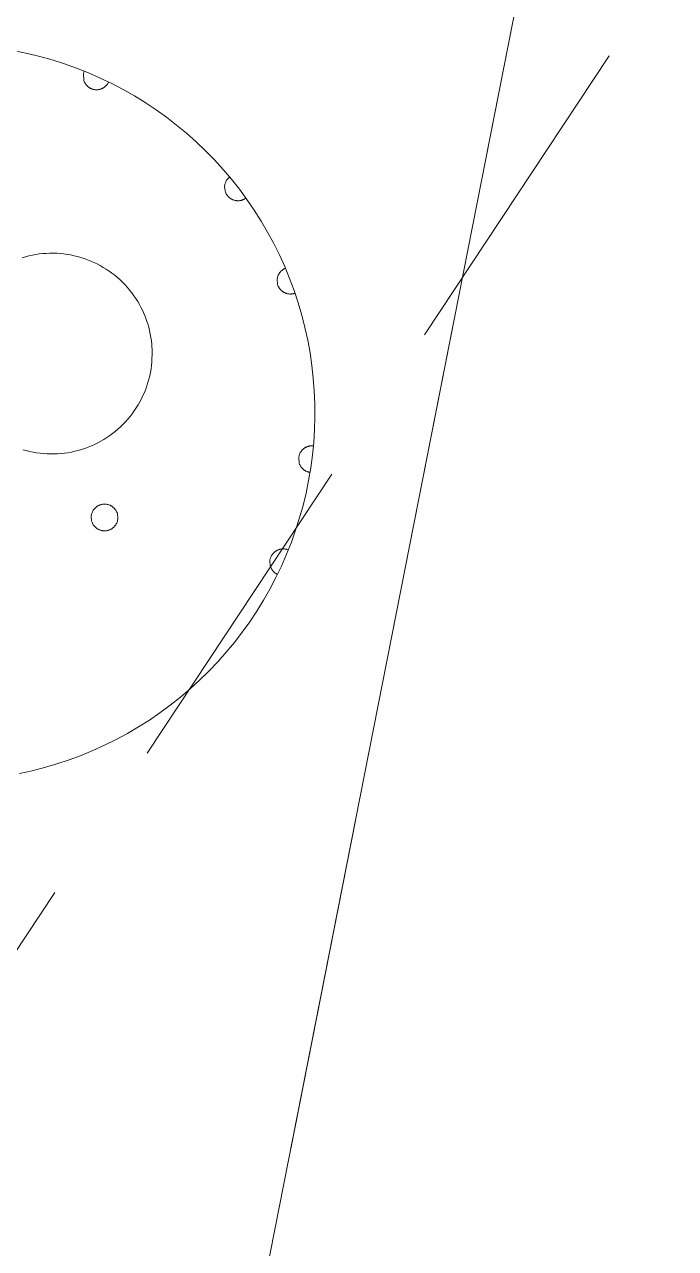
# Model space of a CAD drawing. Header units: metres. Extents: x 268878 to 269469, y 6087458 to 6088814.
# Drawn here: x 269156.323 to 269156.81, y 6087917.713 to 6087918.628 of the extents above; entities that cross this region are included whole.
import ezdxf

# ---------------------------------------------------------------- set-up
doc = ezdxf.new("R2010")
doc.units = ezdxf.units.M
doc.linetypes.add('DASHED2', pattern=[0.375, 0.25, -0.125])
doc.layers.add('Cadastre Developer_SP_NEW', color=2, linetype='Continuous', lineweight=5)

msp = doc.modelspace()

# ---------------------------------------------------------------- linework, layer by layer
at = {"layer": 'Cadastre Developer_SP_NEW', "color": 251, "linetype": 'DASHED2', "lineweight": 0}
for p, q in [((269158.67498, 6087928.7023), (269152.37538, 6087896.767)), ((269156.75996, 6087918.60412), (269154.31987, 6087914.92287))]:
    msp.add_line(p, q, dxfattribs=at)
at = {"layer": 'Cadastre Developer_SP_NEW', "color": 251, "linetype": 'Continuous', "lineweight": 0}
for points in [[(269159.0933, 6087930.82289, 0), (269152.37538, 6087896.767, 0)], [(269156.31929, 6087918.06793, 0), (269156.32867, 6087918.06999, 0), (269156.33797, 6087918.07237, 0), (269156.34718, 6087918.07508, 0), (269156.35628, 6087918.07811, 0), (269156.36528, 6087918.08145, 0), (269156.37416, 6087918.0851, 0), (269156.3829, 6087918.08906, 0), (269156.3915, 6087918.09333, 0), (269156.39995, 6087918.09789, 0), (269156.40823, 6087918.10274, 0), (269156.41633, 6087918.10788, 0), (269156.42426, 6087918.1133, 0), (269156.43199, 6087918.119, 0), (269156.43951, 6087918.12496, 0), (269156.44682, 6087918.13117, 0), (269156.45391, 6087918.13764, 0), (269156.46077, 6087918.14436, 0), (269156.4674, 6087918.15131, 0), (269156.47377, 6087918.15848, 0), (269156.47989, 6087918.16588, 0), (269156.48575, 6087918.17348, 0), (269156.49135, 6087918.18128, 0), (269156.49666, 6087918.18927, 0), (269156.50169, 6087918.19745, 0), (269156.50644, 6087918.20579, 0), (269156.51089, 6087918.2143, 0), (269156.51504, 6087918.22295, 0), (269156.51889, 6087918.23174, 0), (269156.52242, 6087918.24067, 0), (269156.52565, 6087918.24971, 0), (269156.52855, 6087918.25886, 0), (269156.53114, 6087918.2681, 0), (269156.5334, 6087918.27743, 0), (269156.53533, 6087918.28683, 0), (269156.53694, 6087918.2963, 0), (269156.53821, 6087918.30581, 0), (269156.53915, 6087918.31536, 0), (269156.53976, 6087918.32494, 0), (269156.54003, 6087918.33454, 0), (269156.53997, 6087918.34414, 0), (269156.53957, 6087918.35373, 0), (269156.53884, 6087918.3633, 0), (269156.53777, 6087918.37284, 0), (269156.53637, 6087918.38233, 0), (269156.53464, 6087918.39178, 0), (269156.53259, 6087918.40115, 0), (269156.5302, 6087918.41045, 0), (269156.5275, 6087918.41966, 0), (269156.52447, 6087918.42877, 0), (269156.52113, 6087918.43777, 0), (269156.51747, 6087918.44664, 0), (269156.51351, 6087918.45539, 0), (269156.50925, 6087918.46399, 0), (269156.50469, 6087918.47243, 0), (269156.49983, 6087918.48071, 0), (269156.49469, 6087918.48882, 0), (269156.48927, 6087918.49674, 0), (269156.48358, 6087918.50447, 0), (269156.47762, 6087918.51199, 0), (269156.4714, 6087918.51931, 0), (269156.46493, 6087918.5264, 0), (269156.45822, 6087918.53326, 0), (269156.45127, 6087918.53988, 0), (269156.44409, 6087918.54626, 0), (269156.4367, 6087918.55238, 0), (269156.4291, 6087918.55824, 0), (269156.4213, 6087918.56383, 0), (269156.4133, 6087918.56914, 0), (269156.40513, 6087918.57418, 0), (269156.39679, 6087918.57892, 0), (269156.38828, 6087918.58337, 0), (269156.37963, 6087918.58752, 0), (269156.37083, 6087918.59137, 0), (269156.36191, 6087918.59491, 0), (269156.35287, 6087918.59813, 0), (269156.34372, 6087918.60104, 0), (269156.33447, 6087918.60362, 0), (269156.32515, 6087918.60588, 0), (269156.31574, 6087918.60782, 0)], [(269156.36761, 6087918.59269, 0), (269156.36755, 6087918.59253, 0), (269156.36743, 6087918.59221, 0), (269156.36731, 6087918.59188, 0), (269156.36721, 6087918.59154, 0), (269156.36712, 6087918.5912, 0), (269156.36704, 6087918.59086, 0), (269156.36698, 6087918.59052, 0), (269156.36692, 6087918.59018, 0), (269156.36688, 6087918.58983, 0), (269156.36685, 6087918.58948, 0), (269156.36683, 6087918.58913, 0), (269156.36682, 6087918.58879, 0), (269156.36683, 6087918.58844, 0), (269156.36685, 6087918.58809, 0), (269156.36688, 6087918.58774, 0), (269156.36692, 6087918.58739, 0), (269156.36698, 6087918.58705, 0), (269156.36704, 6087918.58671, 0), (269156.36712, 6087918.58637, 0), (269156.36721, 6087918.58603, 0), (269156.36731, 6087918.5857, 0), (269156.36743, 6087918.58537, 0), (269156.36755, 6087918.58504, 0), (269156.36769, 6087918.58472, 0), (269156.36784, 6087918.5844, 0), (269156.368, 6087918.58409, 0), (269156.36817, 6087918.58379, 0), (269156.36835, 6087918.58349, 0), (269156.36854, 6087918.58319, 0), (269156.36874, 6087918.58291, 0), (269156.36895, 6087918.58263, 0), (269156.36917, 6087918.58236, 0), (269156.36939, 6087918.58209, 0), (269156.36963, 6087918.58184, 0), (269156.36988, 6087918.58159, 0), (269156.37013, 6087918.58136, 0), (269156.3704, 6087918.58113, 0), (269156.37067, 6087918.58091, 0), (269156.37095, 6087918.5807, 0), (269156.37123, 6087918.5805, 0), (269156.37153, 6087918.58031, 0), (269156.37183, 6087918.58013, 0), (269156.37213, 6087918.57996, 0), (269156.37244, 6087918.5798, 0), (269156.37276, 6087918.57965, 0), (269156.37308, 6087918.57952, 0), (269156.37341, 6087918.57939, 0), (269156.37374, 6087918.57928, 0), (269156.37407, 6087918.57918, 0), (269156.37441, 6087918.57908, 0), (269156.37475, 6087918.57901, 0), (269156.37509, 6087918.57894, 0), (269156.37544, 6087918.57889, 0), (269156.37578, 6087918.57884, 0), (269156.37613, 6087918.57881, 0), (269156.37648, 6087918.57879, 0), (269156.37683, 6087918.57879, 0), (269156.37718, 6087918.57879, 0), (269156.37752, 6087918.57881, 0), (269156.37787, 6087918.57884, 0), (269156.37822, 6087918.57889, 0), (269156.37856, 6087918.57894, 0), (269156.37891, 6087918.57901, 0), (269156.37925, 6087918.57909, 0), (269156.37958, 6087918.57918, 0), (269156.37992, 6087918.57928, 0), (269156.38025, 6087918.57939, 0), (269156.38057, 6087918.57952, 0), (269156.38089, 6087918.57965, 0), (269156.38121, 6087918.5798, 0), (269156.38152, 6087918.57996, 0), (269156.38183, 6087918.58013, 0), (269156.38213, 6087918.58031, 0), (269156.38242, 6087918.5805, 0), (269156.3827, 6087918.5807, 0), (269156.38298, 6087918.58091, 0), (269156.38325, 6087918.58113, 0), (269156.38352, 6087918.58136, 0), (269156.38377, 6087918.5816, 0), (269156.38402, 6087918.58184, 0), (269156.38426, 6087918.5821, 0), (269156.38449, 6087918.58236, 0), (269156.38471, 6087918.58263, 0), (269156.38492, 6087918.58291, 0), (269156.38512, 6087918.5832, 0), (269156.38531, 6087918.58349, 0), (269156.38549, 6087918.58379, 0), (269156.38565, 6087918.5841, 0), (269156.38581, 6087918.58441, 0), (269156.38589, 6087918.58456, 0)], [(269156.47624, 6087918.51366, 0), (269156.47611, 6087918.51356, 0), (269156.47584, 6087918.51333, 0), (269156.47559, 6087918.51309, 0), (269156.47534, 6087918.51285, 0), (269156.4751, 6087918.51259, 0), (269156.47487, 6087918.51233, 0), (269156.47465, 6087918.51206, 0), (269156.47444, 6087918.51178, 0), (269156.47424, 6087918.5115, 0), (269156.47405, 6087918.51121, 0), (269156.47386, 6087918.51091, 0), (269156.47369, 6087918.5106, 0), (269156.47353, 6087918.51029, 0), (269156.47339, 6087918.50998, 0), (269156.47325, 6087918.50966, 0), (269156.47312, 6087918.50933, 0), (269156.47301, 6087918.509, 0), (269156.4729, 6087918.50867, 0), (269156.47281, 6087918.50833, 0), (269156.47273, 6087918.50799, 0), (269156.47266, 6087918.50765, 0), (269156.47261, 6087918.5073, 0), (269156.47256, 6087918.50696, 0), (269156.47253, 6087918.50661, 0), (269156.47251, 6087918.50626, 0), (269156.4725, 6087918.50591, 0), (269156.47251, 6087918.50556, 0), (269156.47252, 6087918.50522, 0), (269156.47255, 6087918.50487, 0), (269156.47259, 6087918.50452, 0), (269156.47265, 6087918.50418, 0), (269156.47271, 6087918.50383, 0), (269156.47279, 6087918.50349, 0), (269156.47288, 6087918.50315, 0), (269156.47298, 6087918.50282, 0), (269156.47309, 6087918.50249, 0), (269156.47321, 6087918.50216, 0), (269156.47335, 6087918.50184, 0), (269156.4735, 6087918.50152, 0), (269156.47365, 6087918.50121, 0), (269156.47382, 6087918.50091, 0), (269156.474, 6087918.50061, 0), (269156.47419, 6087918.50031, 0), (269156.47439, 6087918.50003, 0), (269156.4746, 6087918.49975, 0), (269156.47481, 6087918.49947, 0), (269156.47504, 6087918.49921, 0), (269156.47528, 6087918.49895, 0), (269156.47552, 6087918.49871, 0), (269156.47578, 6087918.49847, 0), (269156.47604, 6087918.49824, 0), (269156.47631, 6087918.49802, 0), (269156.47659, 6087918.4978, 0), (269156.47687, 6087918.4976, 0), (269156.47717, 6087918.49741, 0), (269156.47746, 6087918.49723, 0), (269156.47777, 6087918.49706, 0), (269156.47808, 6087918.4969, 0), (269156.47839, 6087918.49675, 0), (269156.47872, 6087918.49661, 0), (269156.47904, 6087918.49649, 0), (269156.47937, 6087918.49637, 0), (269156.4797, 6087918.49627, 0), (269156.48004, 6087918.49618, 0), (269156.48038, 6087918.4961, 0), (269156.48072, 6087918.49603, 0), (269156.48107, 6087918.49597, 0), (269156.48141, 6087918.49593, 0), (269156.48176, 6087918.4959, 0), (269156.48211, 6087918.49588, 0), (269156.48246, 6087918.49587, 0), (269156.48281, 6087918.49587, 0), (269156.48316, 6087918.49589, 0), (269156.4835, 6087918.49592, 0), (269156.48385, 6087918.49596, 0), (269156.4842, 6087918.49601, 0), (269156.48454, 6087918.49608, 0), (269156.48488, 6087918.49615, 0), (269156.48522, 6087918.49624, 0), (269156.48555, 6087918.49634, 0), (269156.48588, 6087918.49646, 0), (269156.48621, 6087918.49658, 0), (269156.48653, 6087918.49671, 0), (269156.48685, 6087918.49686, 0), (269156.48716, 6087918.49702, 0), (269156.48746, 6087918.49719, 0), (269156.48776, 6087918.49736, 0), (269156.48806, 6087918.49755, 0), (269156.48834, 6087918.49775, 0), (269156.48848, 6087918.49785, 0)], [(269156.3218, 6087918.30988, 0), (269156.32432, 6087918.30917, 0), (269156.32687, 6087918.30855, 0), (269156.32943, 6087918.30801, 0), (269156.33201, 6087918.30757, 0), (269156.3346, 6087918.30721, 0), (269156.33721, 6087918.30695, 0), (269156.33982, 6087918.30677, 0), (269156.34243, 6087918.30669, 0), (269156.34505, 6087918.3067, 0), (269156.34767, 6087918.3068, 0), (269156.35028, 6087918.30699, 0), (269156.35288, 6087918.30728, 0), (269156.35547, 6087918.30765, 0), (269156.35805, 6087918.30812, 0), (269156.36061, 6087918.30867, 0), (269156.36315, 6087918.30931, 0), (269156.36566, 6087918.31004, 0), (269156.36815, 6087918.31086, 0), (269156.3706, 6087918.31176, 0), (269156.37303, 6087918.31275, 0), (269156.37541, 6087918.31383, 0), (269156.37776, 6087918.31498, 0), (269156.38007, 6087918.31622, 0), (269156.38233, 6087918.31754, 0), (269156.38455, 6087918.31893, 0), (269156.38671, 6087918.32041, 0), (269156.38882, 6087918.32195, 0), (269156.39088, 6087918.32357, 0), (269156.39288, 6087918.32526, 0), (269156.39482, 6087918.32702, 0), (269156.3967, 6087918.32885, 0), (269156.39851, 6087918.33074, 0), (269156.40025, 6087918.33269, 0), (269156.40193, 6087918.3347, 0), (269156.40353, 6087918.33677, 0), (269156.40506, 6087918.33889, 0), (269156.40652, 6087918.34107, 0), (269156.4079, 6087918.34329, 0), (269156.4092, 6087918.34556, 0), (269156.41042, 6087918.34788, 0), (269156.41156, 6087918.35024, 0), (269156.41261, 6087918.35263, 0), (269156.41359, 6087918.35506, 0), (269156.41447, 6087918.35753, 0), (269156.41527, 6087918.36002, 0), (269156.41599, 6087918.36254, 0), (269156.41661, 6087918.36508, 0), (269156.41714, 6087918.36764, 0), (269156.41759, 6087918.37022, 0), (269156.41794, 6087918.37282, 0), (269156.41821, 6087918.37542, 0), (269156.41838, 6087918.37803, 0), (269156.41846, 6087918.38065, 0), (269156.41845, 6087918.38327, 0), (269156.41835, 6087918.38588, 0), (269156.41816, 6087918.38849, 0), (269156.41788, 6087918.3911, 0), (269156.4175, 6087918.39369, 0), (269156.41704, 6087918.39626, 0), (269156.41649, 6087918.39882, 0), (269156.41584, 6087918.40136, 0), (269156.41511, 6087918.40387, 0), (269156.4143, 6087918.40636, 0), (269156.41339, 6087918.40882, 0), (269156.4124, 6087918.41124, 0), (269156.41133, 6087918.41363, 0), (269156.41017, 6087918.41598, 0), (269156.40893, 6087918.41828, 0), (269156.40762, 6087918.42055, 0), (269156.40622, 6087918.42276, 0), (269156.40475, 6087918.42493, 0), (269156.4032, 6087918.42704, 0), (269156.40158, 6087918.4291, 0), (269156.39989, 6087918.4311, 0), (269156.39814, 6087918.43303, 0), (269156.39631, 6087918.43491, 0), (269156.39442, 6087918.43672, 0), (269156.39247, 6087918.43847, 0), (269156.39046, 6087918.44014, 0), (269156.38839, 6087918.44175, 0), (269156.38626, 6087918.44328, 0), (269156.38409, 6087918.44473, 0), (269156.38186, 6087918.44611, 0), (269156.37959, 6087918.44741, 0), (269156.37728, 6087918.44863, 0), (269156.37492, 6087918.44977, 0), (269156.37252, 6087918.45083, 0), (269156.37009, 6087918.4518, 0), (269156.36763, 6087918.45269, 0), (269156.36514, 6087918.45349, 0), (269156.36262, 6087918.4542, 0), (269156.36008, 6087918.45482, 0), (269156.35751, 6087918.45536, 0), (269156.35493, 6087918.4558, 0), (269156.35234, 6087918.45616, 0), (269156.34973, 6087918.45642, 0), (269156.34712, 6087918.4566, 0), (269156.34451, 6087918.45668, 0), (269156.34189, 6087918.45667, 0), (269156.33927, 6087918.45657, 0), (269156.33666, 6087918.45638, 0), (269156.33406, 6087918.45609, 0), (269156.33147, 6087918.45572, 0), (269156.32889, 6087918.45525, 0), (269156.32633, 6087918.4547, 0), (269156.3238, 6087918.45406, 0), (269156.32128, 6087918.45333, 0)], [(269156.518, 6087918.44543, 0), (269156.51784, 6087918.44536, 0), (269156.51752, 6087918.44522, 0), (269156.51721, 6087918.44507, 0), (269156.5169, 6087918.4449, 0), (269156.5166, 6087918.44473, 0), (269156.5163, 6087918.44454, 0), (269156.51601, 6087918.44435, 0), (269156.51573, 6087918.44414, 0), (269156.51546, 6087918.44393, 0), (269156.51519, 6087918.4437, 0), (269156.51493, 6087918.44347, 0), (269156.51468, 6087918.44323, 0), (269156.51444, 6087918.44298, 0), (269156.5142, 6087918.44272, 0), (269156.51398, 6087918.44245, 0), (269156.51376, 6087918.44217, 0), (269156.51356, 6087918.44189, 0), (269156.51336, 6087918.4416, 0), (269156.51318, 6087918.44131, 0), (269156.513, 6087918.441, 0), (269156.51284, 6087918.4407, 0), (269156.51269, 6087918.44038, 0), (269156.51255, 6087918.44006, 0), (269156.51241, 6087918.43974, 0), (269156.5123, 6087918.43941, 0), (269156.51219, 6087918.43908, 0), (269156.51209, 6087918.43874, 0), (269156.51201, 6087918.4384, 0), (269156.51193, 6087918.43806, 0), (269156.51187, 6087918.43772, 0), (269156.51183, 6087918.43737, 0), (269156.51179, 6087918.43703, 0), (269156.51177, 6087918.43668, 0), (269156.51175, 6087918.43633, 0), (269156.51175, 6087918.43598, 0), (269156.51177, 6087918.43563, 0), (269156.51179, 6087918.43528, 0), (269156.51183, 6087918.43494, 0), (269156.51188, 6087918.43459, 0), (269156.51194, 6087918.43425, 0), (269156.51201, 6087918.43391, 0), (269156.51209, 6087918.43357, 0), (269156.51219, 6087918.43323, 0), (269156.5123, 6087918.4329, 0), (269156.51242, 6087918.43257, 0), (269156.51255, 6087918.43225, 0), (269156.51269, 6087918.43193, 0), (269156.51284, 6087918.43162, 0), (269156.51301, 6087918.43131, 0), (269156.51318, 6087918.43101, 0), (269156.51337, 6087918.43071, 0), (269156.51356, 6087918.43042, 0), (269156.51377, 6087918.43014, 0), (269156.51398, 6087918.42986, 0), (269156.51421, 6087918.4296, 0), (269156.51444, 6087918.42934, 0), (269156.51468, 6087918.42908, 0), (269156.51493, 6087918.42884, 0), (269156.51519, 6087918.42861, 0), (269156.51546, 6087918.42838, 0), (269156.51574, 6087918.42817, 0), (269156.51602, 6087918.42796, 0), (269156.51631, 6087918.42777, 0), (269156.5166, 6087918.42758, 0), (269156.51691, 6087918.42741, 0), (269156.51721, 6087918.42725, 0), (269156.51753, 6087918.42709, 0), (269156.51785, 6087918.42695, 0), (269156.51817, 6087918.42682, 0), (269156.5185, 6087918.4267, 0), (269156.51883, 6087918.42659, 0), (269156.51917, 6087918.4265, 0), (269156.51951, 6087918.42641, 0), (269156.51985, 6087918.42634, 0), (269156.52019, 6087918.42628, 0), (269156.52054, 6087918.42623, 0), (269156.52088, 6087918.4262, 0), (269156.52123, 6087918.42617, 0), (269156.52158, 6087918.42616, 0), (269156.52193, 6087918.42616, 0), (269156.52228, 6087918.42617, 0), (269156.52263, 6087918.4262, 0), (269156.52297, 6087918.42623, 0), (269156.52332, 6087918.42628, 0), (269156.52366, 6087918.42634, 0), (269156.524, 6087918.42641, 0), (269156.52434, 6087918.4265, 0), (269156.52468, 6087918.4266, 0), (269156.52501, 6087918.4267, 0), (269156.52517, 6087918.42676, 0)], [(269156.53893, 6087918.31274, 0), (269156.53876, 6087918.31276, 0), (269156.53841, 6087918.31278, 0), (269156.53806, 6087918.3128, 0), (269156.53771, 6087918.3128, 0), (269156.53737, 6087918.31279, 0), (269156.53702, 6087918.31276, 0), (269156.53667, 6087918.31273, 0), (269156.53632, 6087918.31268, 0), (269156.53598, 6087918.31262, 0), (269156.53564, 6087918.31255, 0), (269156.5353, 6087918.31247, 0), (269156.53496, 6087918.31237, 0), (269156.53463, 6087918.31227, 0), (269156.5343, 6087918.31215, 0), (269156.53398, 6087918.31202, 0), (269156.53366, 6087918.31188, 0), (269156.53334, 6087918.31173, 0), (269156.53304, 6087918.31157, 0), (269156.53273, 6087918.31139, 0), (269156.53244, 6087918.31121, 0), (269156.53215, 6087918.31102, 0), (269156.53186, 6087918.31081, 0), (269156.53159, 6087918.3106, 0), (269156.53132, 6087918.31037, 0), (269156.53106, 6087918.31014, 0), (269156.53081, 6087918.3099, 0), (269156.53056, 6087918.30965, 0), (269156.53033, 6087918.30939, 0), (269156.5301, 6087918.30913, 0), (269156.52989, 6087918.30885, 0), (269156.52968, 6087918.30857, 0), (269156.52948, 6087918.30828, 0), (269156.5293, 6087918.30799, 0), (269156.52912, 6087918.30769, 0), (269156.52895, 6087918.30738, 0), (269156.5288, 6087918.30706, 0), (269156.52866, 6087918.30675, 0), (269156.52852, 6087918.30642, 0), (269156.5284, 6087918.3061, 0), (269156.52829, 6087918.30576, 0), (269156.5282, 6087918.30543, 0), (269156.52811, 6087918.30509, 0), (269156.52804, 6087918.30475, 0), (269156.52797, 6087918.30441, 0), (269156.52792, 6087918.30406, 0), (269156.52789, 6087918.30371, 0), (269156.52786, 6087918.30337, 0), (269156.52785, 6087918.30302, 0), (269156.52785, 6087918.30267, 0), (269156.52786, 6087918.30232, 0), (269156.52788, 6087918.30197, 0), (269156.52791, 6087918.30162, 0), (269156.52796, 6087918.30128, 0), (269156.52802, 6087918.30093, 0), (269156.52809, 6087918.30059, 0), (269156.52817, 6087918.30025, 0), (269156.52827, 6087918.29992, 0), (269156.52837, 6087918.29958, 0), (269156.52849, 6087918.29926, 0), (269156.52862, 6087918.29893, 0), (269156.52876, 6087918.29861, 0), (269156.52891, 6087918.2983, 0), (269156.52908, 6087918.29799, 0), (269156.52925, 6087918.29769, 0), (269156.52943, 6087918.29739, 0), (269156.52963, 6087918.2971, 0), (269156.52983, 6087918.29682, 0), (269156.53004, 6087918.29654, 0), (269156.53027, 6087918.29627, 0), (269156.5305, 6087918.29601, 0), (269156.53074, 6087918.29576, 0), (269156.53099, 6087918.29552, 0), (269156.53125, 6087918.29528, 0), (269156.53152, 6087918.29506, 0), (269156.53179, 6087918.29484, 0), (269156.53207, 6087918.29463, 0), (269156.53236, 6087918.29444, 0), (269156.53266, 6087918.29425, 0), (269156.53296, 6087918.29407, 0), (269156.53326, 6087918.29391, 0), (269156.53358, 6087918.29375, 0), (269156.5339, 6087918.29361, 0), (269156.53422, 6087918.29348, 0), (269156.53455, 6087918.29336, 0), (269156.53488, 6087918.29325, 0), (269156.53521, 6087918.29315, 0), (269156.53555, 6087918.29306, 0), (269156.53589, 6087918.29299, 0), (269156.53624, 6087918.29293, 0), (269156.5364, 6087918.2929, 0)], [(269156.37976, 6087918.24971, 0), (269156.37992, 6087918.24966, 0), (269156.38026, 6087918.24956, 0), (269156.3806, 6087918.24948, 0), (269156.38094, 6087918.24941, 0), (269156.38128, 6087918.24935, 0), (269156.38163, 6087918.2493, 0), (269156.38198, 6087918.24926, 0), (269156.38233, 6087918.24924, 0), (269156.38267, 6087918.24923, 0), (269156.38302, 6087918.24923, 0), (269156.38337, 6087918.24924, 0), (269156.38372, 6087918.24927, 0), (269156.38407, 6087918.24931, 0), (269156.38441, 6087918.24936, 0), (269156.38476, 6087918.24942, 0), (269156.3851, 6087918.24949, 0), (269156.38544, 6087918.24958, 0), (269156.38577, 6087918.24968, 0), (269156.3861, 6087918.24979, 0), (269156.38643, 6087918.24991, 0), (269156.38675, 6087918.25004, 0), (269156.38707, 6087918.25018, 0), (269156.38739, 6087918.25034, 0), (269156.38769, 6087918.2505, 0), (269156.38799, 6087918.25068, 0), (269156.38829, 6087918.25086, 0), (269156.38858, 6087918.25106, 0), (269156.38886, 6087918.25126, 0), (269156.38913, 6087918.25148, 0), (269156.3894, 6087918.25171, 0), (269156.38966, 6087918.25194, 0), (269156.38991, 6087918.25218, 0), (269156.39015, 6087918.25244, 0), (269156.39038, 6087918.2527, 0), (269156.39061, 6087918.25296, 0), (269156.39082, 6087918.25324, 0), (269156.39103, 6087918.25352, 0), (269156.39122, 6087918.25381, 0), (269156.3914, 6087918.25411, 0), (269156.39158, 6087918.25441, 0), (269156.39174, 6087918.25472, 0), (269156.39189, 6087918.25504, 0), (269156.39203, 6087918.25536, 0), (269156.39216, 6087918.25568, 0), (269156.39228, 6087918.25601, 0), (269156.39239, 6087918.25634, 0), (269156.39248, 6087918.25668, 0), (269156.39256, 6087918.25702, 0), (269156.39264, 6087918.25736, 0), (269156.3927, 6087918.2577, 0), (269156.39274, 6087918.25805, 0), (269156.39278, 6087918.25839, 0), (269156.3928, 6087918.25874, 0), (269156.39281, 6087918.25909, 0), (269156.39281, 6087918.25944, 0), (269156.3928, 6087918.25979, 0), (269156.39277, 6087918.26014, 0), (269156.39273, 6087918.26048, 0), (269156.39268, 6087918.26083, 0), (269156.39262, 6087918.26117, 0), (269156.39255, 6087918.26151, 0), (269156.39246, 6087918.26185, 0), (269156.39237, 6087918.26219, 0), (269156.39226, 6087918.26252, 0), (269156.39214, 6087918.26285, 0), (269156.392, 6087918.26317, 0), (269156.39186, 6087918.26349, 0), (269156.39171, 6087918.2638, 0), (269156.39154, 6087918.26411, 0), (269156.39137, 6087918.26441, 0), (269156.39118, 6087918.26471, 0), (269156.39098, 6087918.26499, 0), (269156.39078, 6087918.26528, 0), (269156.39056, 6087918.26555, 0), (269156.39034, 6087918.26582, 0), (269156.3901, 6087918.26608, 0), (269156.38986, 6087918.26633, 0), (269156.38961, 6087918.26657, 0), (269156.38935, 6087918.2668, 0), (269156.38908, 6087918.26702, 0), (269156.3888, 6087918.26724, 0), (269156.38852, 6087918.26744, 0), (269156.38823, 6087918.26764, 0), (269156.38793, 6087918.26782, 0), (269156.38763, 6087918.26799, 0), (269156.38732, 6087918.26816, 0), (269156.38701, 6087918.26831, 0), (269156.38669, 6087918.26845, 0), (269156.38636, 6087918.26858, 0), (269156.38603, 6087918.2687, 0), (269156.3857, 6087918.2688, 0), (269156.38537, 6087918.2689, 0), (269156.38503, 6087918.26898, 0), (269156.38469, 6087918.26905, 0), (269156.38434, 6087918.26911, 0), (269156.384, 6087918.26916, 0), (269156.38365, 6087918.26919, 0), (269156.3833, 6087918.26922, 0), (269156.38295, 6087918.26923, 0), (269156.3826, 6087918.26923, 0), (269156.38225, 6087918.26921, 0), (269156.38191, 6087918.26919, 0), (269156.38156, 6087918.26915, 0), (269156.38121, 6087918.2691, 0), (269156.38087, 6087918.26904, 0), (269156.38053, 6087918.26896, 0), (269156.38019, 6087918.26888, 0), (269156.37985, 6087918.26878, 0), (269156.37952, 6087918.26867, 0), (269156.3792, 6087918.26855, 0), (269156.37887, 6087918.26842, 0), (269156.37855, 6087918.26828, 0), (269156.37824, 6087918.26812, 0), (269156.37793, 6087918.26796, 0), (269156.37763, 6087918.26778, 0), (269156.37734, 6087918.2676, 0), (269156.37705, 6087918.2674, 0), (269156.37677, 6087918.26719, 0), (269156.37649, 6087918.26698, 0), (269156.37622, 6087918.26675, 0), (269156.37597, 6087918.26652, 0), (269156.37572, 6087918.26627, 0), (269156.37547, 6087918.26602, 0), (269156.37524, 6087918.26576, 0), (269156.37502, 6087918.26549, 0), (269156.3748, 6087918.26522, 0), (269156.3746, 6087918.26493, 0), (269156.37441, 6087918.26464, 0), (269156.37422, 6087918.26435, 0), (269156.37405, 6087918.26405, 0), (269156.37389, 6087918.26374, 0), (269156.37373, 6087918.26342, 0), (269156.37359, 6087918.2631, 0), (269156.37346, 6087918.26278, 0), (269156.37335, 6087918.26245, 0), (269156.37324, 6087918.26212, 0), (269156.37314, 6087918.26178, 0), (269156.37306, 6087918.26144, 0), (269156.37299, 6087918.2611, 0), (269156.37293, 6087918.26076, 0), (269156.37288, 6087918.26041, 0), (269156.37285, 6087918.26006, 0), (269156.37282, 6087918.25972, 0), (269156.37281, 6087918.25937, 0), (269156.37282, 6087918.25902, 0), (269156.37283, 6087918.25867, 0), (269156.37285, 6087918.25832, 0), (269156.37289, 6087918.25797, 0), (269156.37294, 6087918.25763, 0), (269156.373, 6087918.25729, 0), (269156.37308, 6087918.25694, 0), (269156.37316, 6087918.25661, 0), (269156.37326, 6087918.25627, 0), (269156.37337, 6087918.25594, 0), (269156.37349, 6087918.25561, 0), (269156.37362, 6087918.25529, 0), (269156.37377, 6087918.25497, 0), (269156.37392, 6087918.25466, 0), (269156.37408, 6087918.25435, 0), (269156.37426, 6087918.25405, 0), (269156.37445, 6087918.25375, 0), (269156.37464, 6087918.25346, 0), (269156.37485, 6087918.25318, 0), (269156.37506, 6087918.25291, 0), (269156.37529, 6087918.25264, 0), (269156.37552, 6087918.25238, 0), (269156.37577, 6087918.25213, 0), (269156.37602, 6087918.25189, 0), (269156.37628, 6087918.25166, 0), (269156.37655, 6087918.25143, 0), (269156.37682, 6087918.25122, 0), (269156.37711, 6087918.25102, 0), (269156.3774, 6087918.25082, 0), (269156.37769, 6087918.25064, 0), (269156.378, 6087918.25047, 0), (269156.37831, 6087918.2503, 0), (269156.37862, 6087918.25015, 0), (269156.37894, 6087918.25001, 0), (269156.37926, 6087918.24988, 0), (269156.37959, 6087918.24976, 0), (269156.37976, 6087918.24971, 0)], [(269156.5202, 6087918.23496, 0), (269156.52005, 6087918.23503, 0), (269156.51972, 6087918.23515, 0), (269156.51939, 6087918.23526, 0), (269156.51906, 6087918.23537, 0), (269156.51872, 6087918.23546, 0), (269156.51838, 6087918.23553, 0), (269156.51804, 6087918.2356, 0), (269156.51769, 6087918.23566, 0), (269156.51735, 6087918.2357, 0), (269156.517, 6087918.23573, 0), (269156.51665, 6087918.23575, 0), (269156.5163, 6087918.23575, 0), (269156.51595, 6087918.23575, 0), (269156.5156, 6087918.23573, 0), (269156.51526, 6087918.2357, 0), (269156.51491, 6087918.23565, 0), (269156.51457, 6087918.2356, 0), (269156.51422, 6087918.23553, 0), (269156.51388, 6087918.23545, 0), (269156.51355, 6087918.23536, 0), (269156.51321, 6087918.23526, 0), (269156.51288, 6087918.23515, 0), (269156.51256, 6087918.23502, 0), (269156.51223, 6087918.23489, 0), (269156.51192, 6087918.23474, 0), (269156.51161, 6087918.23458, 0), (269156.5113, 6087918.23441, 0), (269156.511, 6087918.23423, 0), (269156.51071, 6087918.23404, 0), (269156.51042, 6087918.23384, 0), (269156.51015, 6087918.23363, 0), (269156.50987, 6087918.23341, 0), (269156.50961, 6087918.23318, 0), (269156.50936, 6087918.23294, 0), (269156.50911, 6087918.2327, 0), (269156.50887, 6087918.23244, 0), (269156.50864, 6087918.23218, 0), (269156.50842, 6087918.23191, 0), (269156.50821, 6087918.23163, 0), (269156.50801, 6087918.23134, 0), (269156.50782, 6087918.23105, 0), (269156.50764, 6087918.23075, 0), (269156.50747, 6087918.23044, 0), (269156.50732, 6087918.23013, 0), (269156.50717, 6087918.22982, 0), (269156.50703, 6087918.2295, 0), (269156.50691, 6087918.22917, 0), (269156.50679, 6087918.22884, 0), (269156.50669, 6087918.22851, 0), (269156.5066, 6087918.22817, 0), (269156.50652, 6087918.22783, 0), (269156.50646, 6087918.22749, 0), (269156.5064, 6087918.22714, 0), (269156.50636, 6087918.22679, 0), (269156.50633, 6087918.22645, 0), (269156.50631, 6087918.2261, 0), (269156.5063, 6087918.22575, 0), (269156.50631, 6087918.2254, 0), (269156.50633, 6087918.22505, 0), (269156.50636, 6087918.2247, 0), (269156.5064, 6087918.22436, 0), (269156.50646, 6087918.22401, 0), (269156.50652, 6087918.22367, 0), (269156.5066, 6087918.22333, 0), (269156.50669, 6087918.22299, 0), (269156.5068, 6087918.22266, 0), (269156.50691, 6087918.22233, 0), (269156.50703, 6087918.222, 0), (269156.50717, 6087918.22168, 0), (269156.50732, 6087918.22137, 0), (269156.50748, 6087918.22106, 0), (269156.50765, 6087918.22075, 0), (269156.50783, 6087918.22045, 0), (269156.50802, 6087918.22016, 0), (269156.50822, 6087918.21987, 0), (269156.50843, 6087918.21959, 0), (269156.50865, 6087918.21932, 0), (269156.50888, 6087918.21906, 0), (269156.50911, 6087918.2188, 0), (269156.50936, 6087918.21856, 0), (269156.50962, 6087918.21832, 0), (269156.50988, 6087918.21809, 0), (269156.51015, 6087918.21787, 0), (269156.51043, 6087918.21766, 0), (269156.51072, 6087918.21746, 0), (269156.51101, 6087918.21727, 0), (269156.51131, 6087918.21709, 0), (269156.51161, 6087918.21692, 0), (269156.51192, 6087918.21676, 0), (269156.51207, 6087918.21669, 0)]]:
    msp.add_polyline3d(points, dxfattribs=at)

doc.saveas('drawing.dxf')
